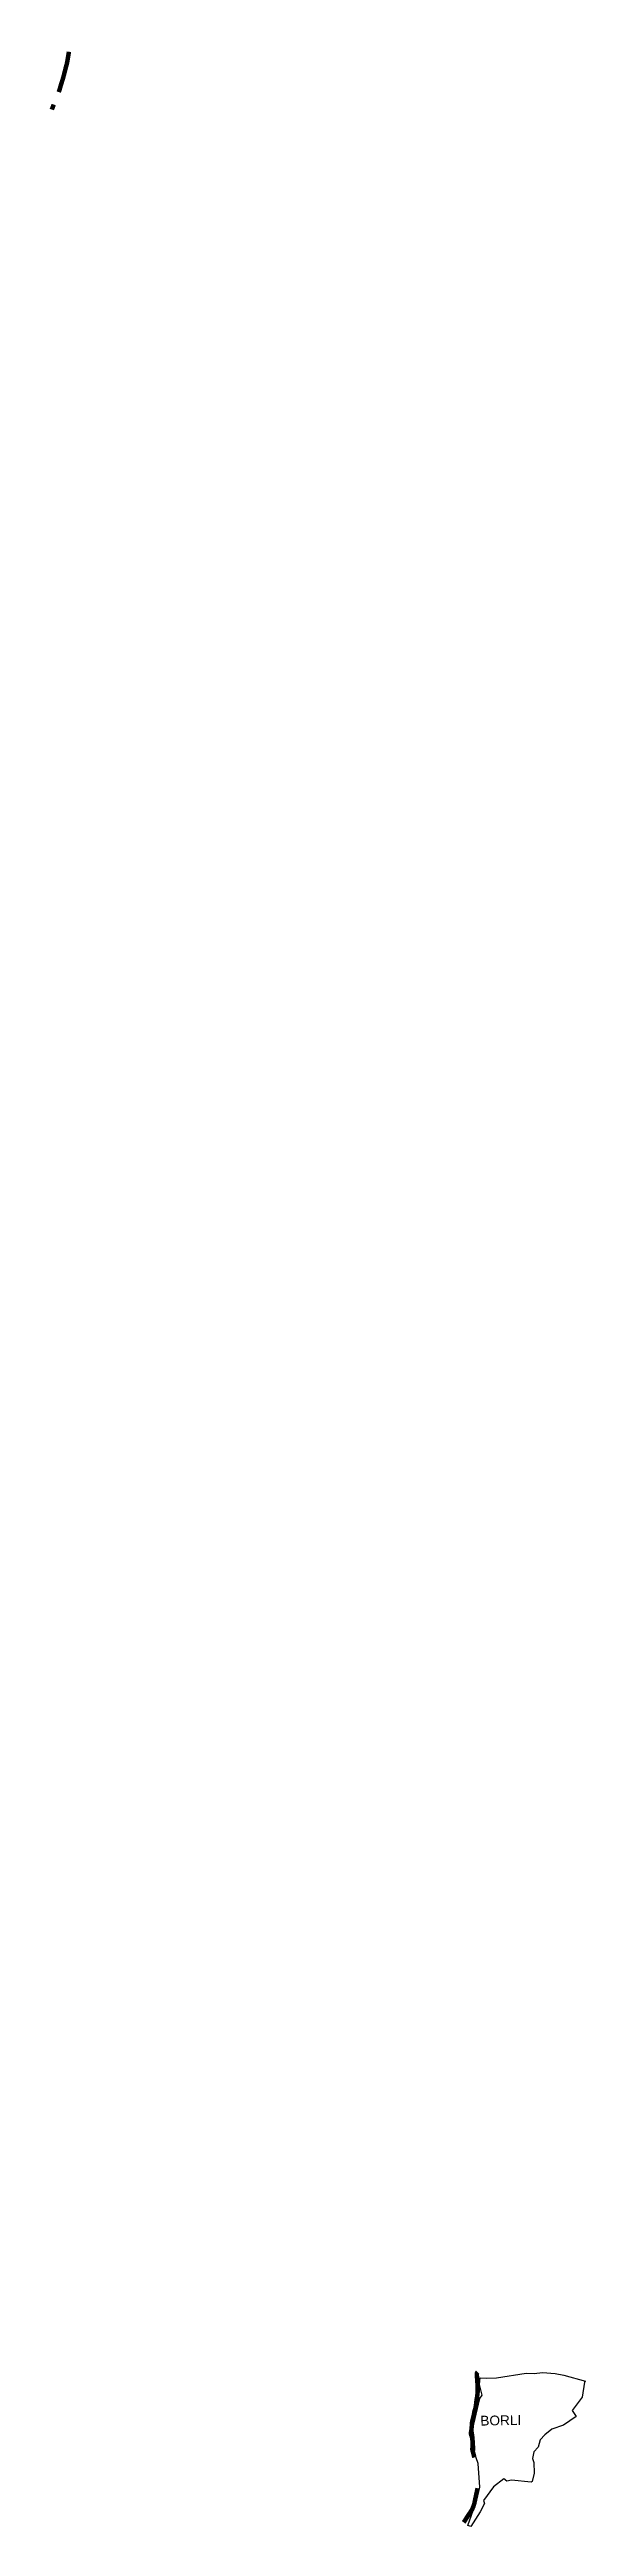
# Model space of a CAD drawing. Header units: metres. Extents: x 274747 to 280727, y 2047192 to 2074814.
import ezdxf

# ---------------------------------------------------------------- set-up
doc = ezdxf.new("R2010")
doc.units = ezdxf.units.M
doc.header["$MEASUREMENT"] = 0
for name, color, linetype in [('NATURALLY PROTECTED', 3, 'Continuous'), ('village', 3, 'Continuous'), ('VILLAGE NAME', 250, 'Continuous')]:
    doc.layers.add(name, color=color, linetype=linetype)
doc.styles.get("Standard").update_dxf_attribs({"font": 'arial.ttf'})

msp = doc.modelspace()

# ---------------------------------------------------------------- linework, layer by layer
at = {"layer": 'NATURALLY PROTECTED', "const_width": 50, "flags": 128}
for points in [[(274963, 2074789), (274961, 2074773), (274948, 2074695), (274941, 2074656), (274929, 2074614), (274924, 2074593), (274921, 2074579), (274917, 2074566), (274912, 2074548), (274909, 2074533), (274906, 2074523), (274902, 2074509), (274895, 2074483), (274884, 2074449), (274875, 2074421), (274863, 2074378), (274851, 2074342), (274850, 2074339)], [(274794, 2074200), (274788, 2074183), (274780, 2074162), (274773, 2074148), (274772, 2074145)], [(279524, 2048913), (279521, 2048910), (279518, 2048906), (279517, 2048903), (279515, 2048883), (279518, 2048836), (279521, 2048796), (279524, 2048731), (279524, 2048692), (279521, 2048663), (279517, 2048631), (279512, 2048604), (279507, 2048562), (279501, 2048517), (279495, 2048496), (279488, 2048474), (279484, 2048452), (279480, 2048430), (279473, 2048400), (279466, 2048377), (279460, 2048347), (279460, 2048327), (279457, 2048298), (279454, 2048269), (279449, 2048239), (279449, 2048226), (279451, 2048215), (279453, 2048209), (279456, 2048204), (279459, 2048194), (279463, 2048171), (279467, 2048144), (279469, 2048109), (279469, 2048090), (279469, 2048080), (279467, 2048069), (279465, 2048062), (279464, 2048056), (279467, 2048038), (279477, 2048003), (279485, 2047970), (279488, 2047962)], [(279523, 2047618), (279502, 2047520), (279494, 2047482), (279486, 2047444), (279476, 2047414), (279462, 2047381), (279438, 2047343), (279408, 2047299), (279382, 2047257), (279368, 2047237)]]:
    msp.add_lwpolyline(points, dxfattribs=at)
at = {"layer": 'village', "color": 3, "true_color": 0x00ff00}
msp.add_polyline3d([(280727, 2048811, 0), (280715, 2048802, 0), (280690, 2048634, 0), (280577, 2048484, 0), (280623, 2048417, 0), (280480, 2048323, 0), (280352, 2048276, 0), (280273, 2048215, 0), (280222, 2048159, 0), (280200, 2048074, 0), (280149, 2048022, 0), (280137, 2047949, 0), (280152, 2047904, 0), (280153, 2047786, 0), (280131, 2047693, 0), (280122, 2047686, 0), (279901, 2047709, 0), (279851, 2047698, 0), (279815, 2047724, 0), (279701, 2047633, 0), (279590, 2047480, 0), (279601, 2047449, 0), (279553, 2047355, 0), (279446, 2047192, 0), (279413, 2047203, 0), (279513, 2047484, 0), (279549, 2047630, 0), (279529, 2047894, 0), (279487, 2048010, 0), (279492, 2048061, 0), (279485, 2048185, 0), (279471, 2048284, 0), (279547, 2048617, 0), (279576, 2048657, 0), (279546, 2048774, 0), (279551, 2048850, 0), (279627, 2048845, 0), (279734, 2048850, 0), (280064, 2048902, 0), (280155, 2048899, 0), (280248, 2048907, 0), (280388, 2048899, 0), (280487, 2048878, 0)], close=True, dxfattribs=at)

# ---------------------------------------------------------------- texts
at = {"layer": 'VILLAGE NAME', "insert": (279553, 2048425), "char_height": 108.75, "attachment_point": 1, "rotation": 1.1028}
msp.add_mtext_dynamic_manual_height_columns('{\\fArial|b0|i0|c0|p34;BORLI}', width=726.93, gutter_width=544, heights=[0], dxfattribs=at)

doc.saveas('drawing.dxf')
